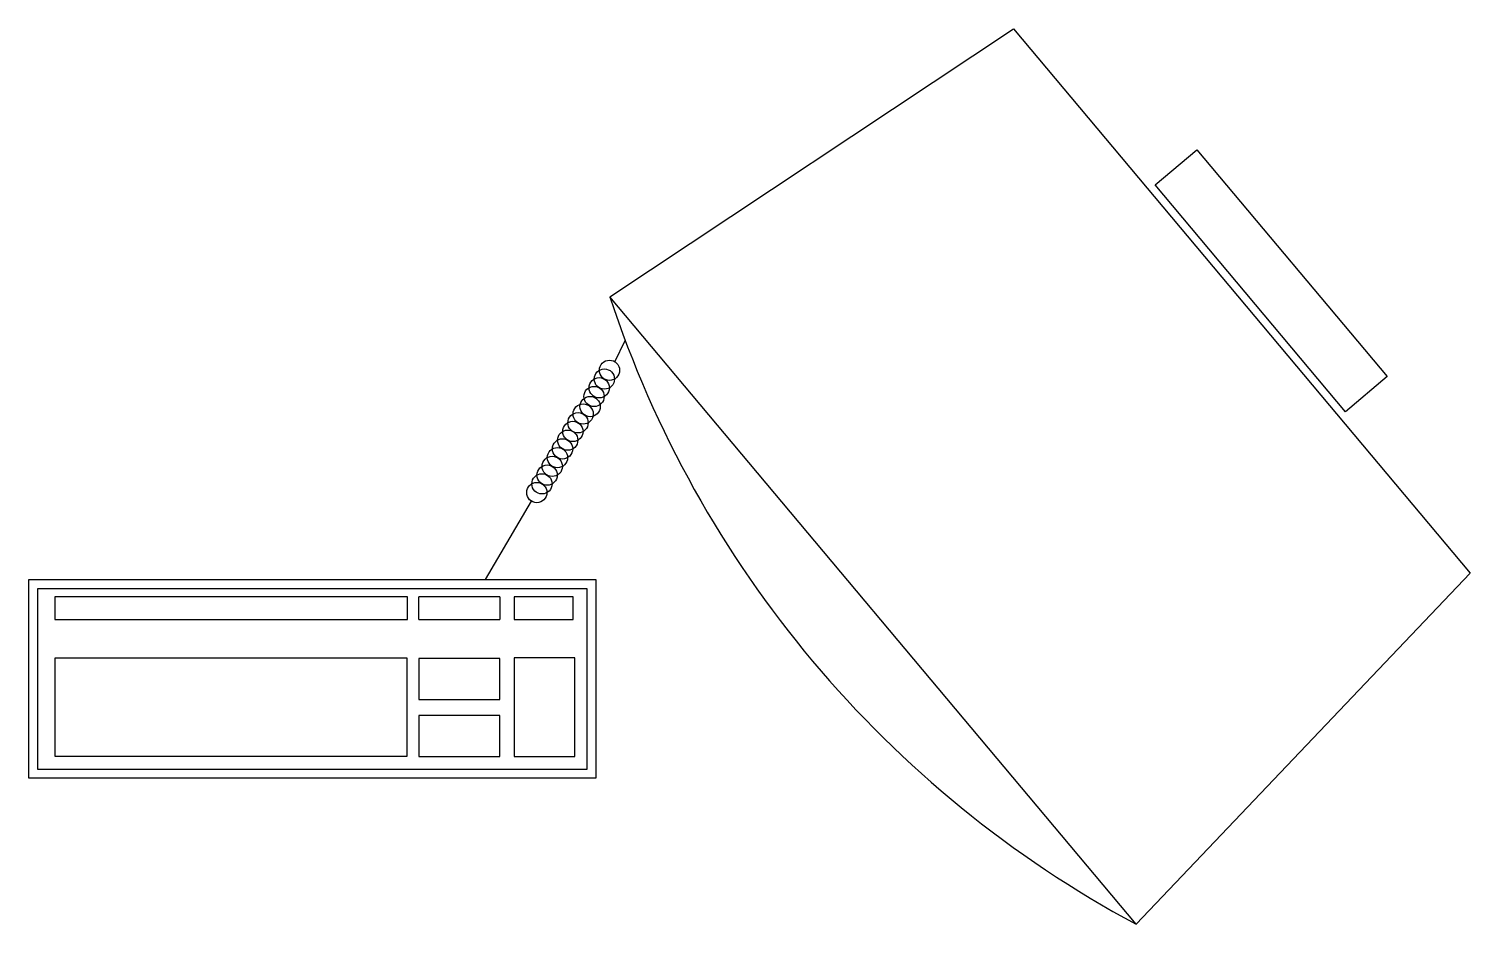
# Model space of a CAD drawing. Extents: x -209.761 to -208.953, y -169.113 to -168.611.
import ezdxf

# ---------------------------------------------------------------- set-up
doc = ezdxf.new("R2010")
doc.units = 0
doc.header["$LTSCALE"] = 0.5
doc.layers.get('0').update_dxf_attribs({"color": 6, "linetype": 'CONTINUOUS'})

msp = doc.modelspace()

# ---------------------------------------------------------------- linework, layer by layer
at = {"color": 0, "linetype": 'BYBLOCK'}
for p, q in [((-209.43538, -168.76138), (-209.20924, -168.61128)), ((-209.43259, -168.79779), (-209.42679, -168.78577)), ((-209.50497, -168.91966), (-209.47916, -168.87591)), ((-209.14054, -169.11275), (-208.95346, -168.91611)), ((-209.54875, -168.94219), (-209.54875, -168.92944)), ((-209.54238, -168.94219), (-209.54238, -168.92944)), ((-209.49697, -168.92944), (-209.49697, -168.94219)), ((-209.48891, -168.92944), (-209.48891, -168.94219))]:
    msp.add_line(p, q, dxfattribs=at)
for points in [[(-209.20924, -168.61128), (-208.95346, -168.91611)], [(-209.14054, -169.11275), (-209.43538, -168.76138)], [(-209.54875, -168.92944), (-209.74634, -168.92944)], [(-209.74634, -168.92944), (-209.74634, -168.94219), (-209.54875, -168.94219)], [(-209.49697, -168.92944), (-209.54238, -168.92944)], [(-209.48891, -168.94219), (-209.45592, -168.94219), (-209.45592, -168.92944), (-209.48891, -168.92944)], [(-209.54238, -168.94219), (-209.49697, -168.94219)]]:
    msp.add_lwpolyline(points, dxfattribs=at)
for points in [[(-209.02333, -168.82572), (-209.12989, -168.69873), (-209.10651, -168.67911), (-208.99995, -168.8061)], [(-209.76081, -169.03107), (-209.76081, -168.91966), (-209.44324, -168.91966), (-209.44324, -169.03107)], [(-209.75581, -169.02607), (-209.75581, -168.92466), (-209.44824, -168.92466), (-209.44824, -169.02607)], [(-209.74634, -168.96385), (-209.74634, -169.01866), (-209.54886, -169.01866), (-209.54886, -168.96385)], [(-209.54238, -168.96395), (-209.54238, -168.987), (-209.49697, -168.987), (-209.49697, -168.96395)], [(-209.48891, -168.96353), (-209.48891, -169.01885), (-209.45496, -169.01885), (-209.45496, -168.96353)], [(-209.54238, -168.9958), (-209.54238, -169.01885), (-209.49697, -169.01885), (-209.49697, -168.9958)]]:
    msp.add_lwpolyline(points, close=True, dxfattribs=at)
for centre in [(-209.43556, -168.80253), (-209.44132, -168.81231), (-209.43844, -168.80742), (-209.44641, -168.82284), (-209.44421, -168.8172), (-209.45031, -168.82702), (-209.45608, -168.8368), (-209.4532, -168.83191), (-209.46185, -168.84657), (-209.45897, -168.84168), (-209.46473, -168.85146), (-209.4705, -168.86124), (-209.46762, -168.85635), (-209.47627, -168.87102), (-209.47339, -168.86613)]:
    msp.add_circle(centre, 0.00568, dxfattribs=at)
msp.add_arc((-208.84825, -168.5681), 0.61813, 198.22069, 241.77931, dxfattribs=at)

doc.saveas('drawing.dxf')
